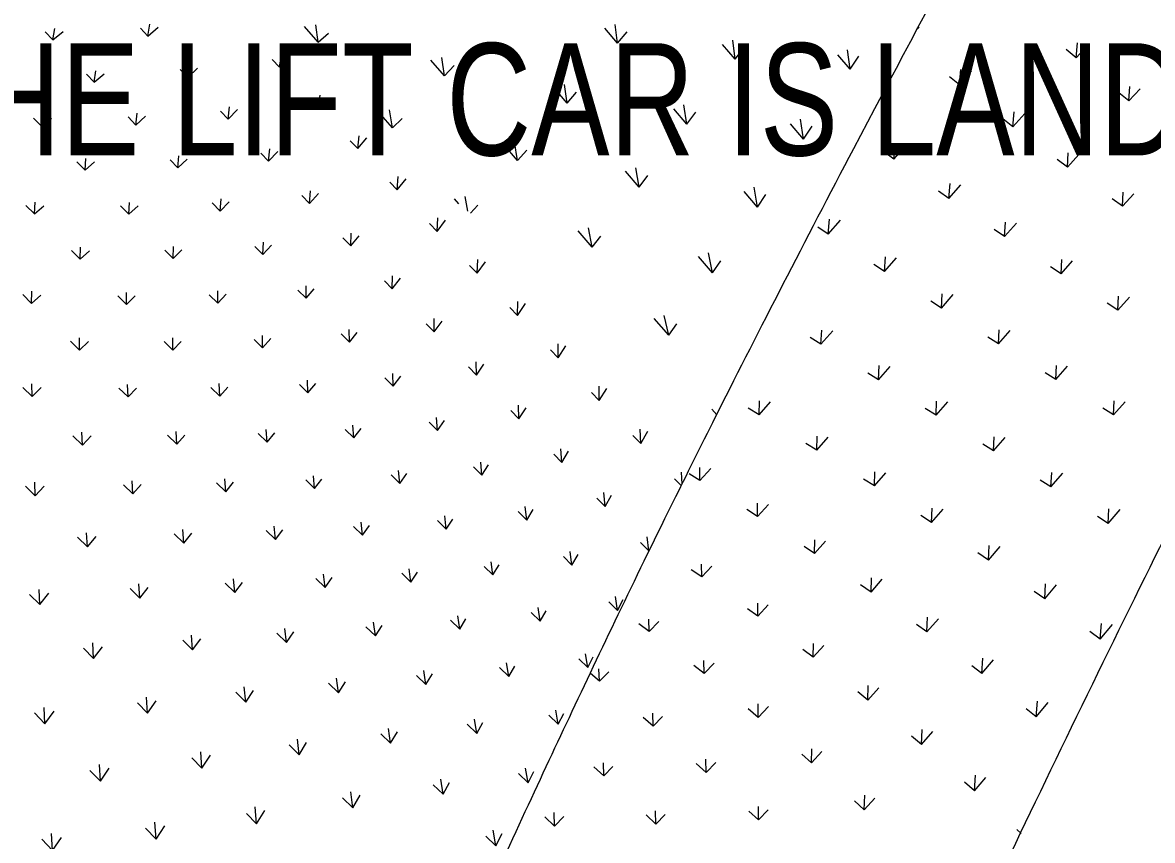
# Model space of a CAD drawing. Header units: millimetres. Extents: x 12827 to 178996, y -27589 to 73652.
# Drawn here: x 96963 to 100774, y 24899 to 27657 of the extents above; entities that cross this region are included whole.
import ezdxf

# ---------------------------------------------------------------- set-up
doc = ezdxf.new("R2010")
doc.units = ezdxf.units.MM
for name, color, linetype, lineweight in [('A-FLOR', 192, 'Continuous', 9), ('A-FLOR-PATT', 8, 'Continuous', 9), ('G-ANNO-TEXT', 231, 'Continuous', 5)]:
    doc.layers.add(name, color=color, linetype=linetype, lineweight=lineweight)
doc.styles.add('Swis721 BT_7', font='swiss.ttf', dxfattribs={"width": 0.75, "height": 378.428351})

# ---------------------------------------------------------------- blocks, each defined once
blk = doc.blocks.new('FP_241-Copy of 1_F')
at = {"layer": 'A-FLOR-PATT'}
for p, q in [((97065.5, 27598.8), (97071.8, 27637.2)), ((97385.7, 27611.8), (97360.6, 27637.8)), ((97385.7, 27611.8), (97392.3, 27651.5)), ((97385.7, 27611.8), (97420, 27642.1)), ((97065.5, 27598.8), (97039.5, 27625.5)), ((97065.5, 27598.8), (97100.3, 27626.6)), ((97829.9, 27506.7), (97805.4, 27532.2)), ((97829.9, 27506.7), (97832.9, 27527.9)), ((97829.9, 27506.7), (97842.8, 27520)), ((97204.9, 27455.7), (97178.7, 27482.6)), ((97204.9, 27455.7), (97210.3, 27494.8)), ((97204.9, 27455.7), (97238.6, 27484.3)), ((97520.4, 27472.1), (97495.1, 27498.4)), ((97520.4, 27472.1), (97526.1, 27512.6)), ((97520.4, 27472.1), (97553.7, 27503.3)), ((97961.2, 27369.9), (97966.5, 27412.8)), ((97961.2, 27369.9), (97990.4, 27401.7)), ((97656.1, 27331.5), (97660.9, 27372.7)), ((97656.1, 27331.5), (97688.3, 27363.5)), ((97961.2, 27369.9), (97936.5, 27395.7)), ((97026.9, 27307.3), (96999.6, 27334.9)), ((97026.9, 27307.3), (97031.2, 27346.1)), ((97026.9, 27307.3), (97060.2, 27334.7)), ((97345.4, 27311.7), (97319, 27338.8)), ((97345.4, 27311.7), (97349.8, 27351.5)), ((97345.4, 27311.7), (97378, 27341.1)), ((97656.1, 27331.5), (97630.6, 27357.9)), ((98093.5, 27232), (98068.6, 27258)), ((98093.5, 27232), (98098, 27275.7)), ((98093.5, 27232), (98124.6, 27268)), ((97792.9, 27189.9), (97767.2, 27216.5)), ((97792.9, 27189.9), (97796.8, 27231.8)), ((97792.9, 27189.9), (97824.1, 27222.7)), ((97173.7, 27159.5), (97146.1, 27187.3)), ((97173.7, 27159.5), (97176.9, 27198.9)), ((97173.7, 27159.5), (97205.7, 27187.6)), ((97487.1, 27166.9), (97460.5, 27194.1)), ((97487.1, 27166.9), (97490.5, 27207.4)), ((97487.1, 27166.9), (97518.5, 27197)), ((98226.7, 27093), (98230.4, 27137.5)), ((98226.7, 27093), (98201.7, 27119.2)), ((98226.7, 27093), (98256.9, 27130)), ((97630, 27021.3), (97632.4, 27062.3)), ((97930.8, 27047.3), (97904.9, 27074.1)), ((97930.8, 27047.3), (97933.8, 27089.9)), ((97930.8, 27047.3), (97960.8, 27081)), ((97003.4, 27012.2), (96974.6, 27040.7)), ((97003.4, 27012.2), (97005.7, 27051.7)), ((97003.4, 27012.2), (97035.3, 27039.6)), ((97321.6, 27010.9), (97293.8, 27038.8)), ((97321.6, 27010.9), (97323.8, 27050.9)), ((97321.6, 27010.9), (97352.5, 27039.6)), ((97630, 27021.3), (97603.1, 27048.7)), ((97630, 27021.3), (97660.2, 27052.1)), ((98361, 26953), (98363.8, 26998.2)), ((98361, 26953), (98390.1, 26990.8)), ((98069.8, 26903.8), (98071.8, 26947.1)), ((98361, 26953), (98335.8, 26979.3)), ((97774, 26874.8), (97775.4, 26916.5)), ((97774, 26874.8), (97803, 26906.4)), ((98069.8, 26903.8), (98043.7, 26930.8)), ((98069.8, 26903.8), (98098.7, 26938.3)), ((97157.7, 26859.8), (97128.7, 26888.5)), ((97157.7, 26859.8), (97159, 26899.9)), ((97157.7, 26859.8), (97188.4, 26887.9)), ((97470.8, 26861.5), (97442.7, 26889.6)), ((97470.8, 26861.5), (97472, 26902.1)), ((97470.8, 26861.5), (97500.4, 26891)), ((97774, 26874.8), (97746.9, 26902.4)), ((98496.3, 26811.9), (98470.9, 26838.4)), ((98496.3, 26811.9), (98498.2, 26857.9)), ((98496.3, 26811.9), (98524.4, 26850.6)), ((98209.9, 26759.5), (98211, 26803.4)), ((98209.9, 26759.5), (98237.7, 26794.7)), ((96993.7, 26710.3), (96994.2, 26750.9)), ((97621.2, 26711.3), (97621.4, 26752.5)), ((97919.2, 26727.6), (97891.9, 26755.3)), ((97919.2, 26727.6), (97919.6, 26769.8)), ((97919.2, 26727.6), (97947, 26759.8)), ((98209.9, 26759.5), (98183.6, 26786.6)), ((96993.7, 26710.3), (96963.5, 26739.8)), ((96993.7, 26710.3), (97024.5, 26738.4)), ((97313.3, 26706.6), (97284.1, 26735.4)), ((97313.3, 26706.6), (97313.6, 26747.3)), ((97313.3, 26706.6), (97342.8, 26735.5)), ((97621.2, 26711.3), (97592.9, 26739.5)), ((97621.2, 26711.3), (97649.6, 26741.5)), ((98632.6, 26669.7), (98633.7, 26716.5)), ((98632.6, 26669.7), (98607, 26696.5)), ((98632.6, 26669.7), (98659.6, 26709.3)), ((98351.2, 26614.3), (98324.6, 26641.6)), ((98351.2, 26614.3), (98351.3, 26658.8)), ((98351.2, 26614.3), (98377.8, 26650.1)), ((97772.8, 26560.4), (97772, 26602.2)), ((98065.6, 26579.5), (98038.1, 26607.4)), ((98065.6, 26579.5), (98065.1, 26622.4)), ((98065.6, 26579.5), (98092.2, 26612.4)), ((97155.6, 26552.9), (97125.2, 26582.5)), ((97155.6, 26552.9), (97155.2, 26594.2)), ((97155.6, 26552.9), (97185.3, 26581.8)), ((97470.2, 26552.6), (97440.7, 26581.6)), ((97470.2, 26552.6), (97469.4, 26593.9)), ((97470.2, 26552.6), (97498.5, 26582.2)), ((97772.8, 26560.4), (97744.3, 26588.8)), ((97772.8, 26560.4), (97800.1, 26591.3)), ((98770, 26526.6), (98770.1, 26574.1)), ((98770, 26526.6), (98795.9, 26567)), ((98770, 26526.6), (98744.1, 26553.5)), ((98493.6, 26468.2), (98466.8, 26495.7)), ((98493.6, 26468.2), (98492.7, 26513.3)), ((98493.6, 26468.2), (98519, 26504.8)), ((97925.7, 26408.7), (97923.9, 26451.1)), ((98213.2, 26430.7), (98185.5, 26458.7)), ((98213.2, 26430.7), (98211.7, 26474.1)), ((98213.2, 26430.7), (98238.7, 26464.3)), ((96995.6, 26396.1), (96964, 26426.7)), ((96995.6, 26396.1), (96994.8, 26438.8)), ((96995.6, 26396.1), (97025.9, 26426)), ((97318.8, 26394.6), (97288.1, 26424.3)), ((97318.8, 26394.6), (97317.4, 26436.6)), ((97318.8, 26394.6), (97347.3, 26424.4)), ((97628.3, 26397.8), (97598.6, 26426.9)), ((97628.3, 26397.8), (97626.5, 26439.8)), ((97628.3, 26397.8), (97655.4, 26428.2)), ((97925.7, 26408.7), (97897, 26437.2)), ((97925.7, 26408.7), (97951.7, 26440.3)), ((98908.4, 26382.5), (98882.4, 26409.6)), ((98908.4, 26382.5), (98907.6, 26430.7)), ((98908.4, 26382.5), (98933.2, 26423.7)), ((98637.2, 26321.3), (98610.1, 26348.9)), ((98637.2, 26321.3), (98635.3, 26367)), ((98637.2, 26321.3), (98661.4, 26358.5)), ((99305.1, 26334.9), (99287.6, 26353.3)), ((98079.9, 26256.3), (98077, 26299.3)), ((98362.1, 26281.1), (98334.1, 26309.2)), ((98362.1, 26281.1), (98359.5, 26325.1)), ((98362.1, 26281.1), (98386.3, 26315.3)), ((97164.9, 26232.5), (97133, 26263.3)), ((97164.9, 26232.5), (97163.1, 26276.1)), ((97164.9, 26232.5), (97194, 26263.4)), ((97483.2, 26235.4), (97452.3, 26265.3)), ((97483.2, 26235.4), (97480.8, 26278.2)), ((97483.2, 26235.4), (97510.6, 26266)), ((97787.7, 26242.3), (97757.7, 26271.5)), ((97787.7, 26242.3), (97784.9, 26284.9)), ((97787.7, 26242.3), (97813.5, 26273.4)), ((98079.9, 26256.3), (98050.9, 26284.9)), ((98079.9, 26256.3), (98104.6, 26288.5)), ((99048, 26237.5), (99021.7, 26264.8)), ((99048, 26237.5), (99046.2, 26286.3)), ((99048, 26237.5), (99071.6, 26279.4)), ((98781.9, 26173.6), (98779, 26219.9)), ((98781.9, 26173.6), (98754.7, 26201.3)), ((98781.9, 26173.6), (98804.9, 26211.4)), ((98235.2, 26103.1), (98231.3, 26146.6)), ((98512.2, 26130.7), (98483.9, 26159)), ((98512.2, 26130.7), (98508.5, 26175.3)), ((98512.2, 26130.7), (98535.1, 26165.6)), ((97006.1, 26061.2), (97004.3, 26107.2)), ((97335.2, 26067.8), (97332.6, 26112.3)), ((97648.9, 26075.2), (97617.7, 26105.3)), ((97648.9, 26075.2), (97645.5, 26118.8)), ((97648.9, 26075.2), (97675.1, 26106.8)), ((97948.3, 26085.9), (97918.1, 26115.2)), ((97948.3, 26085.9), (97944.5, 26129.1)), ((97948.3, 26085.9), (97972.9, 26117.8)), ((98235.2, 26103.1), (98206, 26131.9)), ((98235.2, 26103.1), (98258.8, 26136)), ((99185.2, 26095.1), (99162.1, 26119)), ((99188, 26100.9), (99185.9, 26141)), ((97006.1, 26061.2), (96973.2, 26093.3)), ((97006.1, 26061.2), (97036.3, 26094.3)), ((97335.2, 26067.8), (97303.2, 26098.8)), ((97335.2, 26067.8), (97363.3, 26099.9)), ((98927.8, 26025.1), (98923.9, 26071.9)), ((98927.8, 26025.1), (98900.4, 26053)), ((98927.8, 26025.1), (98949.6, 26063.6)), ((98391.9, 25949.1), (98387, 25993.3)), ((98663.5, 25979.6), (98635, 26008)), ((98663.5, 25979.6), (98658.8, 26024.7)), ((98663.5, 25979.6), (98685.2, 26015.1)), ((97815.7, 25914.2), (97811.4, 25958.5)), ((98110.1, 25928.6), (98079.7, 25958.2)), ((98110.1, 25928.6), (98105.3, 25972.6)), ((98110.1, 25928.6), (98133.6, 25961.3)), ((98391.9, 25949.1), (98362.4, 25978)), ((98391.9, 25949.1), (98414.2, 25982.7)), ((97181.9, 25889.5), (97148.9, 25921.8)), ((97181.9, 25889.5), (97179.3, 25936.7)), ((97181.9, 25889.5), (97211.2, 25924)), ((97506.8, 25902), (97474.5, 25933.2)), ((97506.8, 25902), (97503.2, 25947.5)), ((97506.8, 25902), (97533.8, 25935.2)), ((97815.7, 25914.2), (97784.4, 25944.4)), ((97815.7, 25914.2), (97840.8, 25946.7)), ((99075, 25875.8), (99070, 25923.1)), ((99075, 25875.8), (99047.3, 25903.8)), ((98549.8, 25794.4), (98543.8, 25839.1)), ((98816, 25827.7), (98787.3, 25856.2)), ((98816, 25827.7), (98810.3, 25873.4)), ((98816, 25827.7), (98836.5, 25863.9)), ((98273.2, 25770.6), (98242.6, 25800.3)), ((98273.2, 25770.6), (98267.4, 25815.2)), ((98273.2, 25770.6), (98295.5, 25804.1)), ((98549.8, 25794.4), (98520.1, 25823.4)), ((98549.8, 25794.4), (98570.9, 25828.7)), ((97358.8, 25716.4), (97355.4, 25764.8)), ((97679.5, 25735), (97647, 25766.4)), ((97679.5, 25735), (97675, 25781.5)), ((97679.5, 25735), (97705.4, 25769.5)), ((97983.8, 25752.1), (97952.2, 25782.6)), ((97983.8, 25752.1), (97978.5, 25797.3)), ((97983.8, 25752.1), (98007.7, 25785.7)), ((97020.9, 25695.1), (96987, 25729)), ((97020.9, 25695.1), (97018.8, 25745.8)), ((97020.9, 25695.1), (97051.8, 25733)), ((97358.8, 25716.4), (97325.5, 25749)), ((97358.8, 25716.4), (97387.1, 25752.4)), ((98709, 25638.8), (98701.9, 25684.2)), ((98969.8, 25675.1), (98940.9, 25703.7)), ((98969.8, 25675.1), (98963.1, 25721.3)), ((98969.8, 25675.1), (98989.1, 25711.9)), ((98437.6, 25611.7), (98430.8, 25657)), ((98437.6, 25611.7), (98458.7, 25646)), ((98709, 25638.8), (98679, 25668.1)), ((98709, 25638.8), (98728.8, 25673.9)), ((97853.3, 25566.8), (97847.9, 25614.4)), ((98153.1, 25589.1), (98121.2, 25619.7)), ((98153.1, 25589.1), (98146.8, 25635.2)), ((98153.1, 25589.1), (98175.9, 25623.7)), ((98437.6, 25611.7), (98406.7, 25641.6)), ((97536.7, 25541.9), (97503.3, 25574.7)), ((97536.7, 25541.9), (97532.5, 25591.6)), ((97536.7, 25541.9), (97564.1, 25579.4)), ((97853.3, 25566.8), (97820.6, 25598.4)), ((97853.3, 25566.8), (97878.2, 25602.6)), ((97202.4, 25512.7), (97168.3, 25547.1)), ((97202.4, 25512.7), (97199.6, 25565)), ((97202.4, 25512.7), (97232.4, 25552.5)), ((98603.2, 25452), (98595.3, 25498)), ((98869.4, 25482.6), (98839.2, 25511.9)), ((98869.4, 25482.6), (98861.3, 25528.6)), ((98869.4, 25482.6), (98888, 25518.3)), ((98323.5, 25425.1), (98291.5, 25455.9)), ((98323.5, 25425.1), (98316.3, 25472)), ((98323.5, 25425.1), (98345.2, 25460.7)), ((98603.2, 25452), (98572, 25482)), ((98603.2, 25452), (98623.1, 25487.1)), ((98028.2, 25397.4), (97995.3, 25429.3)), ((98028.2, 25397.4), (98022, 25446.1)), ((98028.2, 25397.4), (98052.1, 25434.5)), ((97384.9, 25328.7), (97381.4, 25382.5)), ((97715.6, 25365.8), (97682, 25398.9)), ((97715.6, 25365.8), (97710.7, 25416.9)), ((97715.6, 25365.8), (97742.1, 25405)), ((97038.6, 25292.8), (97035.9, 25347.9)), ((97384.9, 25328.7), (97350.6, 25363.3)), ((97384.9, 25328.7), (97414.1, 25370.3)), ((97038.6, 25292.8), (97003.6, 25329)), ((97038.6, 25292.8), (97069.6, 25334.8)), ((98495.2, 25260), (98487, 25307.9)), ((98770, 25291.3), (98738.6, 25321.5)), ((98770, 25291.3), (98761.2, 25338.1)), ((98770, 25291.3), (98788.7, 25327.4)), ((98204.3, 25226.7), (98197.2, 25276.6)), ((98204.3, 25226.7), (98227.2, 25265.2)), ((98495.2, 25260), (98462.9, 25291)), ((98495.2, 25260), (98515.8, 25296.7)), ((97895.6, 25188.1), (97889.9, 25240.6)), ((97895.6, 25188.1), (97921.2, 25229.1)), ((98204.3, 25226.7), (98171.2, 25258.8)), ((97568.2, 25142.8), (97564, 25198.2)), ((97895.6, 25188.1), (97861.8, 25221.6)), ((97225.5, 25098.9), (97222.1, 25155.5)), ((97568.2, 25142.8), (97533.8, 25177.8)), ((97568.2, 25142.8), (97596.6, 25186.3)), ((97225.5, 25098.9), (97190.4, 25135.4)), ((97225.5, 25098.9), (97255.7, 25142.7)), ((98668, 25093.8), (98635.5, 25125.1)), ((98668, 25093.8), (98658.9, 25142.7)), ((98668, 25093.8), (98687.5, 25131.7)), ((98381.4, 25054.8), (98348.1, 25087.1)), ((98381.4, 25054.8), (98373.5, 25105.8)), ((98381.4, 25054.8), (98403.3, 25094.6)), ((98076.5, 25008.9), (98042.5, 25042.6)), ((98076.5, 25008.9), (98070.1, 25062.9)), ((98076.5, 25008.9), (98101.3, 25051.6)), ((97752.5, 24955.1), (97747.6, 25012.1)), ((97752.5, 24955.1), (97780.1, 25000.5)), ((97413.4, 24903.2), (97409.3, 24961.3)), ((97752.5, 24955.1), (97717.9, 24990.5)), ((97064.3, 24865.6), (97060.2, 24923.1)), ((97413.4, 24903.2), (97378.1, 24940)), ((97413.4, 24903.2), (97442.7, 24948.7)), ((98559.6, 24881.4), (98550.9, 24933.7)), ((98559.6, 24881.4), (98580.6, 24922.8)), ((97064.3, 24865.6), (97028.3, 24903.8)), ((97064.3, 24865.6), (97094.4, 24909)), ((98559.6, 24881.4), (98526.1, 24914))]:
    blk.add_line(p, q, dxfattribs=at)
blk = doc.blocks.new('FP_242-Copy of 1_F')
at = {"layer": 'A-FLOR-PATT'}
for p, q in [((97960.1, 27590.5), (97913.6, 27644.1)), ((97960.1, 27590.5), (97951.8, 27650)), ((98970.1, 27587.6), (98926.8, 27638.2)), ((98970.1, 27587.6), (98962.3, 27650.5)), ((97960.1, 27590.5), (97994.6, 27621.3)), ((98970.1, 27587.6), (99002.1, 27626.3)), ((99367, 27533.4), (99358.9, 27597.9)), ((99367, 27533.4), (99324.4, 27583.2)), ((99367, 27533.4), (99397.9, 27575.2)), ((99754.3, 27499.5), (99745.8, 27565.5)), ((98386, 27477.7), (98340.3, 27530.7)), ((98386, 27477.7), (98377.2, 27539.1)), ((99754.3, 27499.5), (99712.4, 27548.4)), ((99754.3, 27499.5), (99784.1, 27544.1)), ((98386, 27477.7), (98419, 27511.8)), ((98800.1, 27385.5), (98755.2, 27437.9)), ((98800.1, 27385.5), (98790.9, 27448.8)), ((98800.1, 27385.5), (98831.8, 27422.8)), ((98211.2, 27301.7), (98200.8, 27362.9)), ((99203.4, 27314.3), (99159.3, 27366.1)), ((99203.4, 27314.3), (99193.9, 27379.4)), ((98211.2, 27301.7), (98163.7, 27356.2)), ((98211.2, 27301.7), (98243.8, 27333.9)), ((99203.4, 27314.3), (99233.9, 27354.9)), ((99596.7, 27264.1), (99586.9, 27330.9)), ((99596.7, 27264.1), (99553.3, 27315.1)), ((99596.7, 27264.1), (99626.1, 27307.9)), ((98632.6, 27191.6), (98621.8, 27254.9)), ((98632.6, 27191.6), (98585.9, 27245.7)), ((98632.6, 27191.6), (98663.8, 27227.3)), ((99042.3, 27102.5), (98996.5, 27156)), ((99042.3, 27102.5), (99031.3, 27167.8)), ((99042.3, 27102.5), (99072.3, 27141.5)), ((99441.5, 27034.7), (99430.2, 27101.9)), ((98434.7, 27045.9), (98419.6, 27063.2)), ((98465.4, 27021.3), (98455.6, 27070.6)), ((99441.5, 27034.7), (99396.5, 27087.6)), ((99441.5, 27034.7), (99470.4, 27077.1)), ((98474.2, 27014.3), (98498.8, 27041.3)), ((98884.7, 26900), (98837, 26955)), ((98884.7, 26900), (98871.8, 26965)), ((98884.7, 26900), (98914, 26937.1)), ((99289.8, 26813.5), (99243, 26868.1)), ((99289.8, 26813.5), (99276.7, 26880.8)), ((99289.8, 26813.5), (99317.9, 26854.2)), ((99142.6, 26603), (99093.8, 26659.1)), ((99142.6, 26603), (99127.5, 26669.8)), ((99142.6, 26603), (99169.8, 26641.6))]:
    blk.add_line(p, q, dxfattribs=at)
blk = doc.blocks.new('FP_254-Copy of 1_F')
at = {"layer": 'A-FLOR-PATT'}
for p, q in [((99981.7, 27635.5), (99987.5, 27642.1)), ((100516.3, 27538.7), (100483.3, 27566.6)), ((100516.3, 27538.7), (100521, 27588.6)), ((100516.3, 27538.7), (100555.7, 27581.1)), ((100122.7, 27447.2), (100128.2, 27499.2)), ((100122.7, 27447.2), (100163.9, 27493.4)), ((100122.7, 27447.2), (100089.1, 27474.3)), ((100694.4, 27393.2), (100697.8, 27441.1)), ((100694.4, 27393.2), (100660.8, 27420.1)), ((100694.4, 27393.2), (100732.7, 27433.7)), ((100303.4, 27306), (100269.3, 27332)), ((100303.4, 27306), (100307.8, 27356)), ((100303.4, 27306), (100343.6, 27350.4)), ((99901.4, 27196.8), (99906.4, 27248.3)), ((99901.4, 27196.8), (99866.8, 27222.1)), ((99901.4, 27196.8), (99943, 27244.1)), ((100487, 27169.8), (100490.3, 27218)), ((100487, 27169.8), (100526.2, 27212.6)), ((100487, 27169.8), (100452.3, 27194.9)), ((100087.3, 27064.2), (100091.4, 27114.1)), ((100087.3, 27064.2), (100128, 27110.1)), ((100087.3, 27064.2), (100052.3, 27088.8)), ((100673.2, 27038.2), (100638.1, 27062.6)), ((100673.2, 27038.2), (100675.6, 27084.8)), ((100673.2, 27038.2), (100711.6, 27079.6)), ((99680.4, 26943.3), (99684.5, 26993.8)), ((99680.4, 26943.3), (99721.6, 26990.8)), ((100275.5, 26935.6), (100278.7, 26984.1)), ((100275.5, 26935.6), (100315.4, 26980.2)), ((99680.4, 26943.3), (99644.9, 26967.2)), ((100275.5, 26935.6), (100240, 26959.4)), ((99870.5, 26817.6), (99873.9, 26867)), ((99870.5, 26817.6), (99834.7, 26841)), ((99870.5, 26817.6), (99911.1, 26864)), ((100465.6, 26810.3), (100429.8, 26833.5)), ((100465.6, 26810.3), (100468.1, 26857.7)), ((100465.6, 26810.3), (100504.8, 26853.9)), ((100062.1, 26694.5), (100026.1, 26717.4)), ((100062.1, 26694.5), (100065, 26742.9)), ((100062.1, 26694.5), (100102.1, 26740)), ((100657.3, 26687.8), (100659.3, 26734.3)), ((100657.3, 26687.8), (100696.1, 26730.7)), ((100657.3, 26687.8), (100621.3, 26710.6)), ((99655.9, 26572.2), (99658.5, 26620.4)), ((99655.9, 26572.2), (99695.8, 26617.8)), ((100254.9, 26573.3), (100257.3, 26621.1)), ((100254.9, 26573.3), (100294.5, 26618.2)), ((99655.9, 26572.2), (99619.7, 26594.8)), ((100254.9, 26573.3), (100218.7, 26595.9)), ((99849.8, 26452.4), (99852.1, 26500.2)), ((99849.8, 26452.4), (99889.4, 26497.6)), ((100448.5, 26453.4), (100450.7, 26500.8)), ((100448.5, 26453.4), (100487.9, 26498)), ((99849.8, 26452.4), (99813.5, 26474.8)), ((100448.5, 26453.4), (100412.2, 26475.8)), ((99447.2, 26334.9), (99448.6, 26381.3)), ((99447.2, 26334.9), (99485.7, 26378.4)), ((100044, 26332.8), (100046.2, 26380.5)), ((100044, 26332.8), (100083.4, 26377.9)), ((100642.7, 26334), (100644.7, 26381.4)), ((100642.7, 26334), (100681.9, 26378.7)), ((99447.2, 26334.9), (99410.6, 26357.1)), ((100044, 26332.8), (100007.6, 26355.2)), ((100642.7, 26334), (100606.2, 26356.4)), ((99642, 26215.7), (99643.4, 26262.3)), ((99642, 26215.7), (99680.5, 26259.3)), ((100238.2, 26212.6), (100240.3, 26260.7)), ((100238.2, 26212.6), (100277.6, 26258)), ((99642, 26215.7), (99605.5, 26238.1)), ((100238.2, 26212.6), (100201.8, 26235.2)), ((99247.9, 26113.2), (99247.8, 26157.3)), ((99247.9, 26113.2), (99284.4, 26153.2)), ((99836.1, 26094.8), (99837.7, 26142)), ((99247.9, 26113.2), (99211.3, 26135.7)), ((99836.1, 26094.8), (99799.8, 26117.6)), ((99836.1, 26094.8), (99874.7, 26138.9)), ((100431.8, 26091.2), (100395.6, 26114.1)), ((100431.8, 26091.2), (100434.2, 26139.9)), ((100431.8, 26091.2), (100471.5, 26137.2)), ((99442.1, 25991.7), (99442.3, 26036.6)), ((99442.1, 25991.7), (99478.8, 26032.3)), ((99442.1, 25991.7), (99405.8, 26014.7)), ((100029.2, 25971.4), (99993.1, 25994.7)), ((100029.2, 25971.4), (100031.2, 26019.6)), ((100029.2, 25971.4), (100068.1, 26016.3)), ((100624.6, 25967.7), (100588.6, 25991)), ((100624.6, 25967.7), (100627.4, 26017.4)), ((100624.6, 25967.7), (100664.7, 26014.7)), ((99634.7, 25866.5), (99635.4, 25912.6)), ((99634.7, 25866.5), (99598.8, 25890.3)), ((99634.7, 25866.5), (99671.8, 25908.1)), ((100220.8, 25844.5), (100223.3, 25894.1)), ((100220.8, 25844.5), (100260.2, 25890.8)), ((100220.8, 25844.5), (100185, 25868.6)), ((99253.8, 25787.7), (99218, 25811.9)), ((99253.8, 25787.7), (99252.7, 25830.5)), ((99253.8, 25787.7), (99288.2, 25824.3)), ((99825.3, 25736.8), (99789.7, 25761.5)), ((99825.3, 25736.8), (99826.7, 25784.5)), ((99825.3, 25736.8), (99862.9, 25779.8)), ((100410.5, 25713.6), (100413.8, 25764.9)), ((100410.5, 25713.6), (100450.6, 25761.4)), ((100410.5, 25713.6), (100375.1, 25738.5)), ((99443.2, 25655.1), (99443, 25699.8)), ((99443.2, 25655.1), (99478.3, 25693.3)), ((99443.2, 25655.1), (99407.9, 25680.4)), ((100013.5, 25602.1), (100015.7, 25651.6)), ((100013.5, 25602.1), (100051.9, 25646.7)), ((99076.9, 25604.1), (99041.9, 25630.1)), ((99076.9, 25604.1), (99074.9, 25645.6)), ((99076.9, 25604.1), (99109.3, 25637.2)), ((100013.5, 25602.1), (99978.4, 25627.7)), ((100598, 25577.8), (100602.1, 25631)), ((100598, 25577.8), (100638.9, 25627.5)), ((100598, 25577.8), (100563, 25603.6)), ((99630, 25516.8), (99595.2, 25543.1)), ((99630, 25516.8), (99630.7, 25563.5)), ((99630, 25516.8), (99665.9, 25556.7)), ((99262.2, 25462.1), (99261.2, 25505.7)), ((99262.2, 25462.1), (99295.4, 25497)), ((100199.1, 25461.7), (100202.3, 25513.3)), ((100199.1, 25461.7), (100238.3, 25508.3)), ((98909.2, 25436.7), (98878.2, 25461.9)), ((98909.2, 25436.7), (98906.8, 25477.8)), ((98909.2, 25436.7), (98940.1, 25467.2)), ((99262.2, 25462.1), (99227.7, 25489.2)), ((100199.1, 25461.7), (100164.5, 25488.5)), ((99814.1, 25372.5), (99815.6, 25421.3)), ((99814.1, 25372.5), (99779.8, 25400)), ((99814.1, 25372.5), (99850.7, 25414.3)), ((99444.7, 25314.2), (99410.7, 25342.4)), ((99444.7, 25314.2), (99444.6, 25359.8)), ((99444.7, 25314.2), (99478.7, 25350.9)), ((100382, 25315.5), (100347.9, 25343.4)), ((100382, 25315.5), (100386.1, 25369.3)), ((100382, 25315.5), (100422.1, 25364)), ((99090.1, 25285), (99056.3, 25313.9)), ((99090.1, 25285), (99088.6, 25328)), ((99090.1, 25285), (99121.8, 25317.3)), ((99995.3, 25222.4), (99997.8, 25273.2)), ((99995.3, 25222.4), (100032.8, 25266)), ((99995.3, 25222.4), (99961.6, 25251)), ((99624.6, 25160.8), (99591.1, 25190)), ((99624.6, 25160.8), (99625.4, 25208.3)), ((99624.6, 25160.8), (99659.3, 25199.1)), ((98923.5, 25117.4), (98922, 25160.8)), ((99268.7, 25128.6), (99235.4, 25158.2)), ((99268.7, 25128.6), (99268, 25173.2)), ((99268.7, 25128.6), (99301.1, 25162.3)), ((98923.5, 25117.4), (98890.4, 25147.7)), ((98923.5, 25117.4), (98954.5, 25148.6)), ((100173.9, 25066.5), (100177.3, 25119.2)), ((100173.9, 25066.5), (100140.6, 25096.1)), ((100173.9, 25066.5), (100212.1, 25111.7)), ((99802.2, 25002.3), (99803.6, 25051.4)), ((99802.2, 25002.3), (99837.5, 25041.9)), ((99099.2, 24954.2), (99098.2, 24998.8)), ((99445.5, 24968.1), (99412.5, 24998.4)), ((99445.5, 24968.1), (99445.3, 25014)), ((99445.5, 24968.1), (99478.4, 25002.8)), ((99802.2, 25002.3), (99769, 25032.4)), ((98756.8, 24947.6), (98724.3, 24979.1)), ((98756.8, 24947.6), (98756.1, 24992.9)), ((98756.8, 24947.6), (98788.4, 24980.2)), ((99099.2, 24954.2), (99066.3, 24985)), ((99099.2, 24954.2), (99130.7, 24986.6)), ((100330.9, 24922.8), (100317.1, 24935.7))]:
    blk.add_line(p, q, dxfattribs=at)

msp = doc.modelspace()

# ---------------------------------------------------------------- linework, layer by layer
at = {"layer": 'A-FLOR'}
for points, knots in [([(99554.04581, 15007.95333), (99592.74439, 15122.84815), (99766.93865, 15633.97743), (100066.24298, 16462.87239), (100461.04302, 17502.80408), (100789.00286, 18333.64348), (101021.69568, 18909.57844), (101462.74106, 20001.20405), (101848.62159, 20926.32556), (102124.20726, 21561.74671), (102493.61663, 22399.85474), (102726.61392, 22914.05184), (102939.97778, 23371.61213), (103221.59165, 23969.88032), (103395.57838, 24326.60598), (103550.96574, 24645.19728), (103734.49546, 25013.46037), (103954.63812, 25445.51465), (104350.11357, 26197.11774), (104665.25624, 26774.50095), (104868.74687, 27141.60777), (105130.82263, 27604.5536), (105578.88522, 28367.34218), (105905.63935, 28906.88411), (106203.61031, 29383.73734), (106562.1653, 29942.95064), (107000.28324, 30605.12239), (107250.39774, 30969.0253), (107604.69788, 31479.39016), (107995.8312, 32022.45709), (108329.8837, 32472.54367), (108500.22092, 32698.5888), (108663.73544, 32912.32096), (108852.44321, 33153.8559), (109052.18469, 33409.51333), (109306.13821, 33730.64595), (109536.66732, 34012.05332), (109819.68656, 34354.99973), (110103.48297, 34693.21512), (110434.20041, 35078.7912), (110760.97862, 35454.70653), (111055.14651, 35781.41307), (111249.97932, 36001.26256), (111505.51121, 36280.60099), (111783.30293, 36578.49614), (112322.38067, 37144.37709), (112463.34644, 37292.63005), (112616.10056, 37445.38417), (112770.54004, 37605.31093), (112877.43488, 37716.00378), (113006.37005, 37844.93895), (113116.50394, 37955.07283), (113317.07104, 38155.63993), (113500.41421, 38344.0603), (113679.60164, 38523.24773), (113867.14868, 38717.45837), (113981.61036, 38840.20349), (114290.42649, 39165.75935), (114670.79674, 39588.2033), (114892.3743, 39846.86946), (115288.1066, 40340.22259), (115567.3545, 40718.37008), (115799.80191, 41062.98754), (115947.7294, 41299.72101), (116086.95128, 41544.78312), (116213.0514, 41785.97071), (116312.02432, 41998.21882), (116408.50431, 42237.01519), (116493.46638, 42483.76295), (116562.31107, 42723.8529), (116625.37811, 43020.56003), (116657.31376, 43239.19076), (116685.12294, 43535.40011), (116695.42282, 43830.35015), (116695.42282, 43979.19399), (116681.66192, 44289.23834), (116663.48557, 44480.40926), (116629.15465, 44760.01215), (116598.30328, 44942.78236), (116541.67822, 45220.7525), (116482.26931, 45478.0808), (116448.90078, 45602.61382), (116386.38597, 45807.09057), (116341.34531, 45964.16599), (116289.08556, 46125.00498), (116192.4151, 46405.75638), (115841.19562, 47332.97415), (115539.60037, 48208.87035), (115370.82024, 48703.37774), (115228.63359, 49120.01995), (115122.25071, 49428.97827), (115023.11913, 49726.37972), (114909.53904, 50056.24024), (114696.6502, 50711.44472), (114543.40368, 51196.38283), (114355.59562, 51818.79646), (114222.01863, 52272.24667), (114046.77614, 52873.90554), (113878.96618, 53470.87202), (113724.76837, 54025.60708), (113577.89562, 54551.00884), (113459.33258, 54953.6228), (113346.54023, 55331.96062), (113227.21075, 55710.66966), (113119.07869, 56035.07316), (113037.94818, 56263.90246), (112937.93493, 56538.68661), (112852.20674, 56762.01619), (112764.16313, 56984.43438), (112618.62431, 57316.6155), (112496.86747, 57583.93877), (112415.13072, 57751.52394), (112258.61089, 58058.7114), (112153.56521, 58248.21882), (112053.90621, 58420.83327), (111946.13571, 58593.30212), (111834.30412, 58765.50767), (111748.02125, 58893.42728), (111630.50265, 59055.17777), (111485.85509, 59243.47285), (111326.49476, 59429.75017), (111163.04355, 59607.21216), (111024.45965, 59745.79606), (110827.85311, 59926.47844), (110747.58169, 59996.25731), (110544.74402, 60160.51202), (110402.00591, 60268.0729), (110263.86318, 60368.43947), (110053.67574, 60510.2127), (109820.33569, 60656.01972), (109723.13564, 60715.11322), (109684.42093, 60738.0642)], [-180.2643000868, -180.2643000868, -180.2643000868, -180.2643000868, -179.1879975588, -175.5063449682, -172.0916636976, -169.2202169244, -166.2777093106, -163.2158850636, -160.075961892, -157.2218425612, -154.8463637242, -152.6761224955, -150.7842802724, -149.0756837116, -147.5314945483, -146.2603466649, -144.8929874795, -142.9846969335, -140.8071317757, -138.7008108208, -136.9413696313, -134.9339327121, -132.6957963375, -130.4245206521, -128.394133996, -126.1853254635, -124.1084903838, -122.0786614636, -120.1851829318, -118.1616846489, -116.5079479336, -115.291640674, -114.3529909357, -113.3690901263, -112.2318128942, -111.0319360614, -109.7006458231, -108.3342691164, -106.8102565399, -105.2278207644, -103.6474421343, -102.3012416297, -101.0856821645, -99.9054391528, -98.1919577839, -96.6686985635, -95.3545532769, -94.6517344068, -94.0043302309, -93.3937491985, -92.8559414213, -92.176281476, -91.4085575671, -90.5340796289, -89.6745344059, -88.9189138838, -87.9497824052, -86.6543759654, -85.1701132256, -83.485002525, -81.9074310185, -80.2477753091, -78.9743387587, -77.9066695945, -76.9958914369, -76.1342629152, -75.2991955322, -74.4763687472, -73.6365154075, -72.7466111671, -71.9004493226, -71.0020930099, -70.1127070681, -69.3021455648, -68.4775504308, -67.7656564346, -66.9085266378, -66.1880349429, -65.3673596415, -64.5659300304, -63.8261870298, -63.1628114349, -62.6095077707, -62.0122700073, -61.3241810776, -59.730844651, -57.3097138751, -54.6419787402, -52.5768713036, -51.1672276379, -49.9860862246, -48.904825357, -47.4276638316, -45.7372401475, -43.7174871619, -41.9340831034, -40.0215938964, -38.1419290398, -36.1496121849, -34.2459681338, -32.5613884004, -31.0746421413, -29.7502081484, -28.5107759143, -27.4375117041, -26.4786412327, -25.6320733517, -24.789414295, -23.8699654915, -22.8909097845, -21.969523274, -21.0677047026, -20.2501375218, -19.4185096804, -18.7414468623, -18.0767831946, -17.4613325153, -16.8496389614, -16.2028453451, -15.456745026, -14.6654634339, -13.9194967628, -13.14961359, -12.5272028616, -11.8337192203, -11.2367544987, -10.5693978628, -9.9102086868, -9.0993977021, -8.2815301864, -7.7780366352, -7.7780366352, -7.7780366352, -7.7780366352]), ([(112193.79302, 58175.05118), (112216.50049, 58133.97699), (112279.8004, 58017.12464), (112415.13072, 57751.52394), (112496.86747, 57583.93877), (112618.62431, 57316.6155), (112764.16313, 56984.43438), (112852.20674, 56762.01619), (112937.93493, 56538.68661), (113037.94818, 56263.90246), (113119.07869, 56035.07316), (113227.21075, 55710.66966), (113346.54023, 55331.96062), (113459.33258, 54953.6228), (113577.89562, 54551.00884), (113724.76837, 54025.60708), (113878.96618, 53470.87202), (114046.77614, 52873.90554), (114222.01863, 52272.24667), (114355.59562, 51818.79646), (114543.40368, 51196.38283), (114696.6502, 50711.44472), (114909.53904, 50056.24024), (115023.11913, 49726.37972), (115122.25071, 49428.97827), (115228.63359, 49120.01995), (115370.82024, 48703.37774), (115539.60037, 48208.87035), (115841.19562, 47332.97415), (116192.4151, 46405.75638), (116289.08556, 46125.00498), (116341.34531, 45964.16599), (116386.38597, 45807.09057), (116448.90078, 45602.61382), (116482.26931, 45478.0808), (116541.67822, 45220.7525), (116598.30328, 44942.78236), (116629.15465, 44760.01215), (116663.48557, 44480.40926), (116681.66192, 44289.23834), (116695.42282, 43979.19399), (116695.42282, 43830.35015), (116685.12294, 43535.40011), (116657.31376, 43239.19076), (116625.37811, 43020.56003), (116562.31107, 42723.8529), (116493.46638, 42483.76295), (116408.50431, 42237.01519), (116312.02432, 41998.21882), (116213.0514, 41785.97071), (116086.95128, 41544.78312), (115947.7294, 41299.72101), (115799.80191, 41062.98754), (115567.3545, 40718.37008), (115288.1066, 40340.22259), (114892.3743, 39846.86946), (114670.79674, 39588.2033), (114290.42649, 39165.75935), (113981.61036, 38840.20349), (113867.14868, 38717.45837), (113679.60164, 38523.24773), (113500.41421, 38344.0603), (113317.07104, 38155.63993), (113116.50394, 37955.07283), (113006.37005, 37844.93895), (112877.43488, 37716.00378), (112770.54004, 37605.31093), (112616.10056, 37445.38417), (112463.34644, 37292.63005), (112322.38067, 37144.37709), (111783.30293, 36578.49614), (111505.51121, 36280.60099), (111249.97932, 36001.26256), (111055.14651, 35781.41307), (110760.97862, 35454.70653), (110434.20041, 35078.7912), (110103.48297, 34693.21512), (109819.68656, 34354.99973), (109536.66732, 34012.05332), (109306.13821, 33730.64595), (109052.18469, 33409.51333), (108852.44321, 33153.8559), (108663.73544, 32912.32096), (108500.22092, 32698.5888), (108329.8837, 32472.54367), (107995.8312, 32022.45709), (107604.69788, 31479.39016), (107250.39774, 30969.0253), (107000.28324, 30605.12239), (106562.1653, 29942.95064), (106203.61031, 29383.73734), (105905.63935, 28906.88411), (105578.88522, 28367.34218), (105130.82263, 27604.5536), (104868.74687, 27141.60777), (104665.25624, 26774.50095), (104350.11357, 26197.11774), (103954.63812, 25445.51465), (103734.49546, 25013.46037), (103550.96574, 24645.19728), (103395.57838, 24326.60598), (103221.59165, 23969.88032), (102939.97778, 23371.61213), (102726.61392, 22914.05184), (102493.61663, 22399.85474), (102124.20726, 21561.74671), (101848.62159, 20926.32556), (101462.74106, 20001.20405), (101021.69568, 18909.57844), (100789.00286, 18333.64348), (100461.04302, 17502.80408), (100066.24298, 16462.87239), (99766.93865, 15633.97743), (99592.74439, 15122.84815), (99554.04581, 15007.95333)], [19.7638635811, 19.7638635811, 19.7638635811, 19.7638635811, 20.2501375218, 21.0677047026, 21.969523274, 22.8909097845, 23.8699654915, 24.789414295, 25.6320733517, 26.4786412327, 27.4375117041, 28.5107759143, 29.7502081484, 31.0746421413, 32.5613884004, 34.2459681338, 36.1496121849, 38.1419290398, 40.0215938964, 41.9340831034, 43.7174871619, 45.7372401475, 47.4276638316, 48.904825357, 49.9860862246, 51.1672276379, 52.5768713036, 54.6419787402, 57.3097138751, 59.730844651, 61.3241810776, 62.0122700073, 62.6095077707, 63.1628114349, 63.8261870298, 64.5659300304, 65.3673596415, 66.1880349429, 66.9085266378, 67.7656564346, 68.4775504308, 69.3021455648, 70.1127070681, 71.0020930099, 71.9004493226, 72.7466111671, 73.6365154075, 74.4763687472, 75.2991955322, 76.1342629152, 76.9958914369, 77.9066695945, 78.9743387587, 80.2477753091, 81.9074310185, 83.485002525, 85.1701132256, 86.6543759654, 87.9497824052, 88.9189138838, 89.6745344059, 90.5340796289, 91.4085575671, 92.176281476, 92.8559414213, 93.3937491985, 94.0043302309, 94.6517344068, 95.3545532769, 96.6686985635, 98.1919577839, 99.9054391528, 101.0856821645, 102.3012416297, 103.6474421343, 105.2278207644, 106.8102565399, 108.3342691164, 109.7006458231, 111.0319360614, 112.2318128942, 113.3690901263, 114.3529909357, 115.291640674, 116.5079479336, 118.1616846489, 120.1851829318, 122.0786614636, 124.1084903838, 126.1853254635, 128.394133996, 130.4245206521, 132.6957963375, 134.9339327121, 136.9413696313, 138.7008108208, 140.8071317757, 142.9846969335, 144.8929874795, 146.2603466649, 147.5314945483, 149.0756837116, 150.7842802724, 152.6761224955, 154.8463637242, 157.2218425612, 160.075961892, 163.2158850636, 166.2777093106, 169.2202169244, 172.0916636976, 175.5063449682, 179.1879975588, 180.2643000868, 180.2643000868, 180.2643000868, 180.2643000868]), ([(98006.03965, 15008.03094), (98060.01128, 15173.17133), (98237.19712, 15708.91796), (98393.38894, 16189.32848), (99090.5583, 18103.69801), (99821.07212, 20005.71358), (100219.0955, 20990.33844), (100696.88204, 22115.36188), (101075.71169, 22965.8093), (101324.51508, 23514.12703), (101542.00894, 23980.32187), (101787.40408, 24506.32271), (102046.1982, 25036.58743), (102281.74703, 25498.66945), (102739.94921, 26397.53614), (103051.31777, 26982.8774), (103277.83426, 27391.34807), (103534.73083, 27854.60227), (104099.19889, 28831.87755), (104705.70053, 29824.70658), (105214.70662, 30626.00632), (105396.2414, 30905.43367), (105678.83214, 31330.89487), (106106.0756, 31953.05093), (106610.67654, 32673.41581), (106889.38604, 33056.87929), (107294.57122, 33606.39762), (107669.55053, 34094.75277), (108084.1092, 34625.16403), (108384.3306, 34998.89318), (108572.13906, 35230.73076), (108883.63383, 35607.23492), (109336.8018, 36137.42389), (109510.49508, 36332.74778), (109662.84885, 36505.23677), (109880.10877, 36742.4571), (110080.13154, 36961.03262), (110293.33884, 37185.28665), (110502.16196, 37401.45033), (110857.1603, 37756.31907), (111355.02202, 38240.54203), (111771.31054, 38639.52618), (112018.47673, 38878.1246), (112335.14111, 39194.67337), (112542.48857, 39407.30471), (112814.21022, 39698.58387), (113004.63526, 39913.58044), (113150.77097, 40081.62836), (113200.55258, 40143.08059), (113407.62285, 40398.69564), (113554.79419, 40593.92444), (113669.47517, 40751.70868), (113835.38483, 40997.58303), (113977.67253, 41225.19847), (114088.27356, 41416.68431), (114174.63939, 41572.42533), (114282.04005, 41787.6289), (114379.30025, 41996.1047), (114442.80314, 42145.63222), (114516.91438, 42349.13558), (114549.01, 42446.05957), (114555.12685, 42464.92348)], [-156.268630881, -156.268630881, -156.268630881, -156.268630881, -154.6136527063, -150.5561815083, -145.4814254629, -139.8578505828, -135.1265920841, -131.6066391505, -128.5901654123, -126.3486002212, -124.4908304429, -122.64628423, -120.7971158563, -118.478861185, -116.0807363172, -113.7390797511, -111.922024042, -109.5952816834, -106.5062130573, -102.9578086488, -100.2801229749, -98.3169394311, -96.5667612226, -94.2185259546, -91.9104779455, -89.681229909, -87.7407809246, -85.5823155442, -83.6464857544, -82.058071477, -80.671683863, -79.0465465155, -77.4618938807, -76.1602511726, -75.2700056518, -74.341551467, -73.3262935724, -72.3341567153, -71.1168659528, -69.4780153352, -67.5369502298, -65.7693050145, -64.2717955488, -63.0804006146, -61.8290125288, -60.7533826621, -59.7590840959, -59.1142898738, -58.4237775452, -57.7094155514, -56.8680935923, -56.0621857918, -55.230066193, -54.369401951, -53.6384974163, -52.9381525351, -52.2280479135, -51.5350561505, -50.7897372091, -50.0723644912, -49.8934868521, -49.8934868521, -49.8934868521, -49.8934868521]), ([(111057.51623, 40199.29363), (110790.11524, 39908.85437), (110517.81773, 39628.56511), (110400.02908, 39510.73078), (110281.75317, 39392.40898), (110147.14314, 39257.74674), (109996.12094, 39106.66596), (109773.71013, 38884.16888), (109640.92964, 38751.33689), (109526.41728, 38631.49407), (109352.87093, 38451.71181), (109207.52775, 38295.78973), (109022.14449, 38094.19385), (108838.03467, 37889.63944), (108561.06363, 37574.47106), (108332.42291, 37308.52743), (108127.05484, 37063.6829), (107888.57608, 36773.43403), (107656.60708, 36482.6189), (107437.20498, 36207.5419), (107137.13719, 35819.90238), (106825.1537, 35412.32636), (106393.6327, 34835.8578), (105710.181, 33904.13079), (105283.80656, 33307.35906), (104840.08212, 32673.39328), (104542.56724, 32240.60364), (104248.06441, 31803.80256), (104007.39319, 31440.06481), (103774.54904, 31089.25079), (103554.07684, 30743.15264), (103245.82541, 30255.01341), (102915.27001, 29720.08415), (102666.93214, 29306.59894), (102341.2374, 28755.56201), (102137.68758, 28402.84546), (101917.61467, 28015.04629), (101724.14444, 27665.85709), (101512.5858, 27272.17992), (101206.73383, 26696.68686), (100753.63145, 25806.99691), (100167.12949, 24592.65546), (99840.0301, 23881.65057), (99461.75628, 23036.8572), (99327.47194, 22727.71513), (99130.62059, 22269.18597), (98858.21851, 21613.23422), (98628.85247, 21054.62644), (98287.16224, 20194.35192), (97985.58412, 19412.95088), (97521.6025, 18157.03621), (97177.95348, 17180.94449), (96585.76301, 15391.27254), (96361.84856, 14677.28912), (96080.91331, 13727.25005), (95862.88586, 12957.02732), (95646.53943, 12148.98476), (95425.0069, 11259.73178), (95211.97097, 10336.15476), (95108.16188, 9847.30532), (95024.152, 9414.66409), (94959.33721, 9004.92539), (94905.21897, 8535.86335), (94891.01022, 8300.69616), (94881.02287, 8013.09684), (94884.32452, 7826.0239), (94899.86804, 7530.53219), (94938.49243, 7216.46526), (95002.24231, 6869.7832), (95050.2807, 6702.37592), (95150.311, 6394.71732), (95225.48294, 6189.98908), (95265.75274, 6077.37885)], [0, 0, 0, 0, 1.0407913836, 1.8329227872, 2.4060321319, 3.0305247211, 3.8160228975, 4.5986923833, 5.329045579, 5.9886585082, 6.6759714342, 7.4814648878, 8.314642484, 9.3734481445, 10.5162466185, 11.7075364251, 12.8508175028, 14.0173605822, 15.2191975832, 16.546249862, 18.0277268189, 19.911701422, 22.5229006852, 25.3747516683, 28.2853400759, 30.5069373856, 32.5026751219, 34.1293146002, 35.6421299878, 37.0276553162, 38.5674876844, 40.3344223811, 42.1800288241, 44.0942494579, 45.7662637289, 47.3984502866, 48.7673300641, 50.1795881101, 51.8168274441, 54.1090521126, 57.3868233557, 60.8076971781, 64.1489886498, 66.3846344694, 68.3102443987, 70.0004602256, 71.9823230696, 74.430541174, 77.0179211282, 80.408721011, 83.9188512543, 88.5739935232, 92.5835625461, 96.5449138638, 99.3207100258, 102.1929498492, 104.984003146, 107.9361103254, 110.5201242415, 112.5841571659, 114.0655925609, 115.5168852373, 116.7439619213, 117.8321531365, 118.6087429438, 119.4512490744, 120.3250828263, 121.3797012231, 122.301253482, 123.2448037949, 124.1695396625, 125.1734564309, 125.1734564309, 125.1734564309, 125.1734564309]), ([(114555.12466, 37111.52403), (114518.43329, 37071.7084), (114416.08214, 36960.97879), (114261.69723, 36797.94336), (113994.79599, 36516.92804), (113632.21607, 36141.41524), (113342.40313, 35841.26495), (113076.68222, 35566.06602), (112823.19019, 35303.53217), (112568.46015, 35035.01687), (112294.82842, 34748.06154), (111936.12782, 34358.94293), (111582.11958, 33965.72401), (111289.87877, 33633.80805), (110904.14423, 33190.01122), (110593.93924, 32820.27304), (110358.91166, 32535.58099), (110107.37683, 32224.91881), (109909.74577, 31980.83138), (109680.57038, 31687.45977), (109313.60994, 31212.94616), (109112.70565, 30946.30002), (108824.85276, 30554.72184), (108584.15702, 30223.38594), (108378.08115, 29929.03715), (108149.49252, 29606.10304), (108034.14665, 29435.07105), (107907.42404, 29250.77982), (107734.18666, 28993.90775), (107531.1648, 28684.69038), (107401.82198, 28485.49071), (107239.72644, 28233.68098), (107078.16095, 27979.66716), (106979.03863, 27821.01465), (106817.91408, 27558.21191), (106682.75796, 27336.77439), (106523.61281, 27071.87221), (106419.44927, 26895.09646), (106299.52463, 26692.34023), (106191.497, 26505.20197), (106042.07996, 26242.23424), (105886.48821, 25965.92709), (105721.681, 25668.56008), (105559.60418, 25373.69426), (105449.66731, 25166.89968), (105212.09676, 24720.02228), (104994.11507, 24295.32949), (104795.55378, 23900.52221), (104574.26361, 23454.42674), (104172.38691, 22608.10584), (103929.68896, 22077.46292), (103663.57357, 21479.65025), (103405.58509, 20871.75433), (103167.78197, 20305.41459), (102971.29503, 19818.99857), (102725.3372, 19186.00786), (102578.01609, 18802.14644), (102458.61107, 18480.22519), (102296.26599, 18034.09282), (102173.7887, 17697.51912), (102029.37885, 17289.76335), (101827.89011, 16704.47027), (101683.98232, 16271.23897), (101513.15898, 15754.60737), (101371.33016, 15318.00369), (101226.15575, 14854.56652), (101093.16818, 14432.30758), (100812.9692, 13504.25056), (100543.19931, 12597.82634), (100284.4041, 11695.07211), (100008.38638, 10710.412), (99869.04347, 10207.3002), (99780.76808, 9877.7637), (99694.79873, 9532.86112), (99614.60389, 9185.393), (99551.39739, 8899.51278), (99515.44845, 8714.50558), (99451.48574, 8362.39317), (99411.98574, 8112.8951), (99383.33426, 7879.40798), (99360.00557, 7689.33998), (99343.25262, 7477.48915), (99327.38815, 7250.95091), (99320.90411, 7061.73396), (99314.37112, 6813.32713), (99315.50744, 6404.49539), (99315.59761, 6299.89959), (99325.29264, 6010.52032), (99328.15653, 5926.66033)], [94.4176111633, 94.4176111633, 94.4176111633, 94.4176111633, 94.9610727855, 95.9697366863, 97.2384686077, 98.6887211659, 100.1334895999, 101.4065944006, 102.6282027397, 103.8650702125, 105.2815093901, 106.871720223, 108.5119159036, 110.2163582609, 111.8700122119, 113.443802106, 114.8117950176, 115.9955345602, 117.1826659087, 118.5885472294, 120.0160661422, 121.5678899472, 122.9116844101, 124.2833041529, 125.5561701957, 126.6068819271, 127.5093084563, 128.3179281297, 129.3053908148, 130.3079949075, 131.299276735, 132.2152823921, 133.0761583115, 133.946644564, 134.7716416717, 135.7299475206, 136.5755795001, 137.3951328984, 138.113085529, 138.9373601723, 139.8507580792, 140.8995889151, 141.9856072592, 142.9810087722, 144.1579876196, 145.4889714235, 147.0470115055, 148.5961589349, 150.6475910951, 152.8537819647, 155.2309287001, 157.3058283876, 159.4143176812, 161.3809657957, 163.3680776382, 165.1332119284, 166.7002295762, 168.0438872784, 169.3296182508, 170.7128719402, 172.253800455, 173.902222035, 175.6725937608, 177.2681402599, 178.8955344336, 180.4120545964, 182.4864396961, 185.0637114733, 188.1835889076, 191.3615967092, 194.0765140158, 196.1378251521, 197.4698926859, 198.6211147857, 199.7194645357, 200.6352871793, 201.5524998018, 202.425797729, 203.3502102643, 204.0927886399, 204.7914356226, 205.4815833783, 206.1676345662, 206.9011687218, 207.7995015002, 208.7607496372, 209.7329389264, 210.1071742487, 210.1071742487, 210.1071742487, 210.1071742487]), ([(102027.92653, 31134.45519), (101854.1038, 30864.0258), (101504.06884, 30308.35324), (101156.61304, 29729.99883), (100517.08631, 28628.9549), (99842.34043, 27388.18915), (99446.71981, 26618.57925), (99309.05632, 26345.3251)], [110.5090675173, 110.5090675173, 110.5090675173, 110.5090675173, 113.5035288473, 116.8809328215, 120.7285079536, 125.2769491777, 128.2242615468, 128.2242615468, 128.2242615468, 128.2242615468]), ([(99309.05632, 26345.3251), (99258.57113, 26245.11488), (99069.614, 25866.78818), (98825.2246, 25356.36274), (98504.3851, 24668.19562), (98037.11813, 23618.50091), (97763.6958, 22987.59068), (97591.15588, 22572.85538), (97533.11088, 22431.71081)], [128.2242615468, 128.2242615468, 128.2242615468, 128.2242615468, 129.3051264546, 132.4722382552, 135.4300488798, 138.3842361488, 141.4417142308, 142.986923238, 142.986923238, 142.986923238, 142.986923238])]:
    msp.add_open_spline(points, degree=3, knots=knots, dxfattribs=at)
at = {"layer": 'A-FLOR', "lineweight": 15}
msp.add_open_spline([(98006.03965, 15008.03094), (98060.01128, 15173.17133), (98237.19712, 15708.91796), (98393.38894, 16189.32848), (99090.5583, 18103.69801), (99821.07212, 20005.71358), (100219.0955, 20990.33844), (100696.88204, 22115.36188), (101075.71169, 22965.8093), (101324.51508, 23514.12703), (101542.00894, 23980.32187), (101787.40408, 24506.32271), (102046.1982, 25036.58743), (102281.74703, 25498.66945), (102739.94921, 26397.53614), (103051.31777, 26982.8774), (103277.83426, 27391.34807), (103534.73083, 27854.60227), (104099.19889, 28831.87755), (104705.70053, 29824.70658), (105214.70662, 30626.00632), (105396.2414, 30905.43367), (105678.83214, 31330.89487), (106106.0756, 31953.05093), (106610.67654, 32673.41581), (106889.38604, 33056.87929), (107294.57122, 33606.39762), (107669.55053, 34094.75277), (108084.1092, 34625.16403), (108384.3306, 34998.89318), (108572.13906, 35230.73076), (108883.63383, 35607.23492), (109336.8018, 36137.42389), (109510.49508, 36332.74778), (109662.84885, 36505.23677), (109880.10877, 36742.4571), (110080.13154, 36961.03262), (110293.33884, 37185.28665), (110502.16196, 37401.45033), (110857.1603, 37756.31907), (111355.02202, 38240.54203), (111771.31054, 38639.52618), (112018.47673, 38878.1246), (112335.14111, 39194.67337), (112542.48857, 39407.30471), (112814.21022, 39698.58387), (113004.63526, 39913.58044), (113150.77097, 40081.62836), (113200.55258, 40143.08059), (113407.62285, 40398.69564), (113554.79419, 40593.92444), (113669.47517, 40751.70868), (113835.38483, 40997.58303), (113977.67253, 41225.19847), (114088.27356, 41416.68431), (114174.63939, 41572.42533), (114282.04005, 41787.6289), (114379.30025, 41996.1047), (114442.80314, 42145.63222), (114516.91438, 42349.13558), (114549.01, 42446.05957), (114555.12685, 42464.92348)], degree=3, knots=[-156.268630881, -156.268630881, -156.268630881, -156.268630881, -154.6136527063, -150.5561815083, -145.4814254629, -139.8578505828, -135.1265920841, -131.6066391505, -128.5901654123, -126.3486002212, -124.4908304429, -122.64628423, -120.7971158563, -118.478861185, -116.0807363172, -113.7390797511, -111.922024042, -109.5952816834, -106.5062130573, -102.9578086488, -100.2801229749, -98.3169394311, -96.5667612226, -94.2185259546, -91.9104779455, -89.681229909, -87.7407809246, -85.5823155442, -83.6464857544, -82.058071477, -80.671683863, -79.0465465155, -77.4618938807, -76.1602511726, -75.2700056518, -74.341551467, -73.3262935724, -72.3341567153, -71.1168659528, -69.4780153352, -67.5369502298, -65.7693050145, -64.2717955488, -63.0804006146, -61.8290125288, -60.7533826621, -59.7590840959, -59.1142898738, -58.4237775452, -57.7094155514, -56.8680935923, -56.0621857918, -55.230066193, -54.369401951, -53.6384974163, -52.9381525351, -52.2280479135, -51.5350561505, -50.7897372091, -50.0723644912, -49.8934868521, -49.8934868521, -49.8934868521, -49.8934868521], dxfattribs=at)

# ---------------------------------------------------------------- block references
at = {"layer": 'A-FLOR'}
for name in ['FP_254-Copy of 1_F', 'FP_242-Copy of 1_F', 'FP_241-Copy of 1_F']:
    msp.add_blockref(name, (0, 0), dxfattribs=at)

# ---------------------------------------------------------------- texts
at = {"layer": 'G-ANNO-TEXT', "color": 7, "insert": (93370.35954, 28857.70165), "char_height": 378.4283513, "width": 11577.6, "attachment_point": 1, "line_spacing_factor": 1.00667, "style": 'Swis721 BT_7'}
msp.add_mtext("LIFT DOORS WOULD BE OPENED TO THE ULTIMATE\\PPLACE OF SATETY ONCE FIREMAN'S SWITCH IS\\PACTUATED AND THE LIFT CAR IS LANDED ON\\PTHE FIRST FLOOR", dxfattribs=at)

doc.saveas('drawing.dxf')
